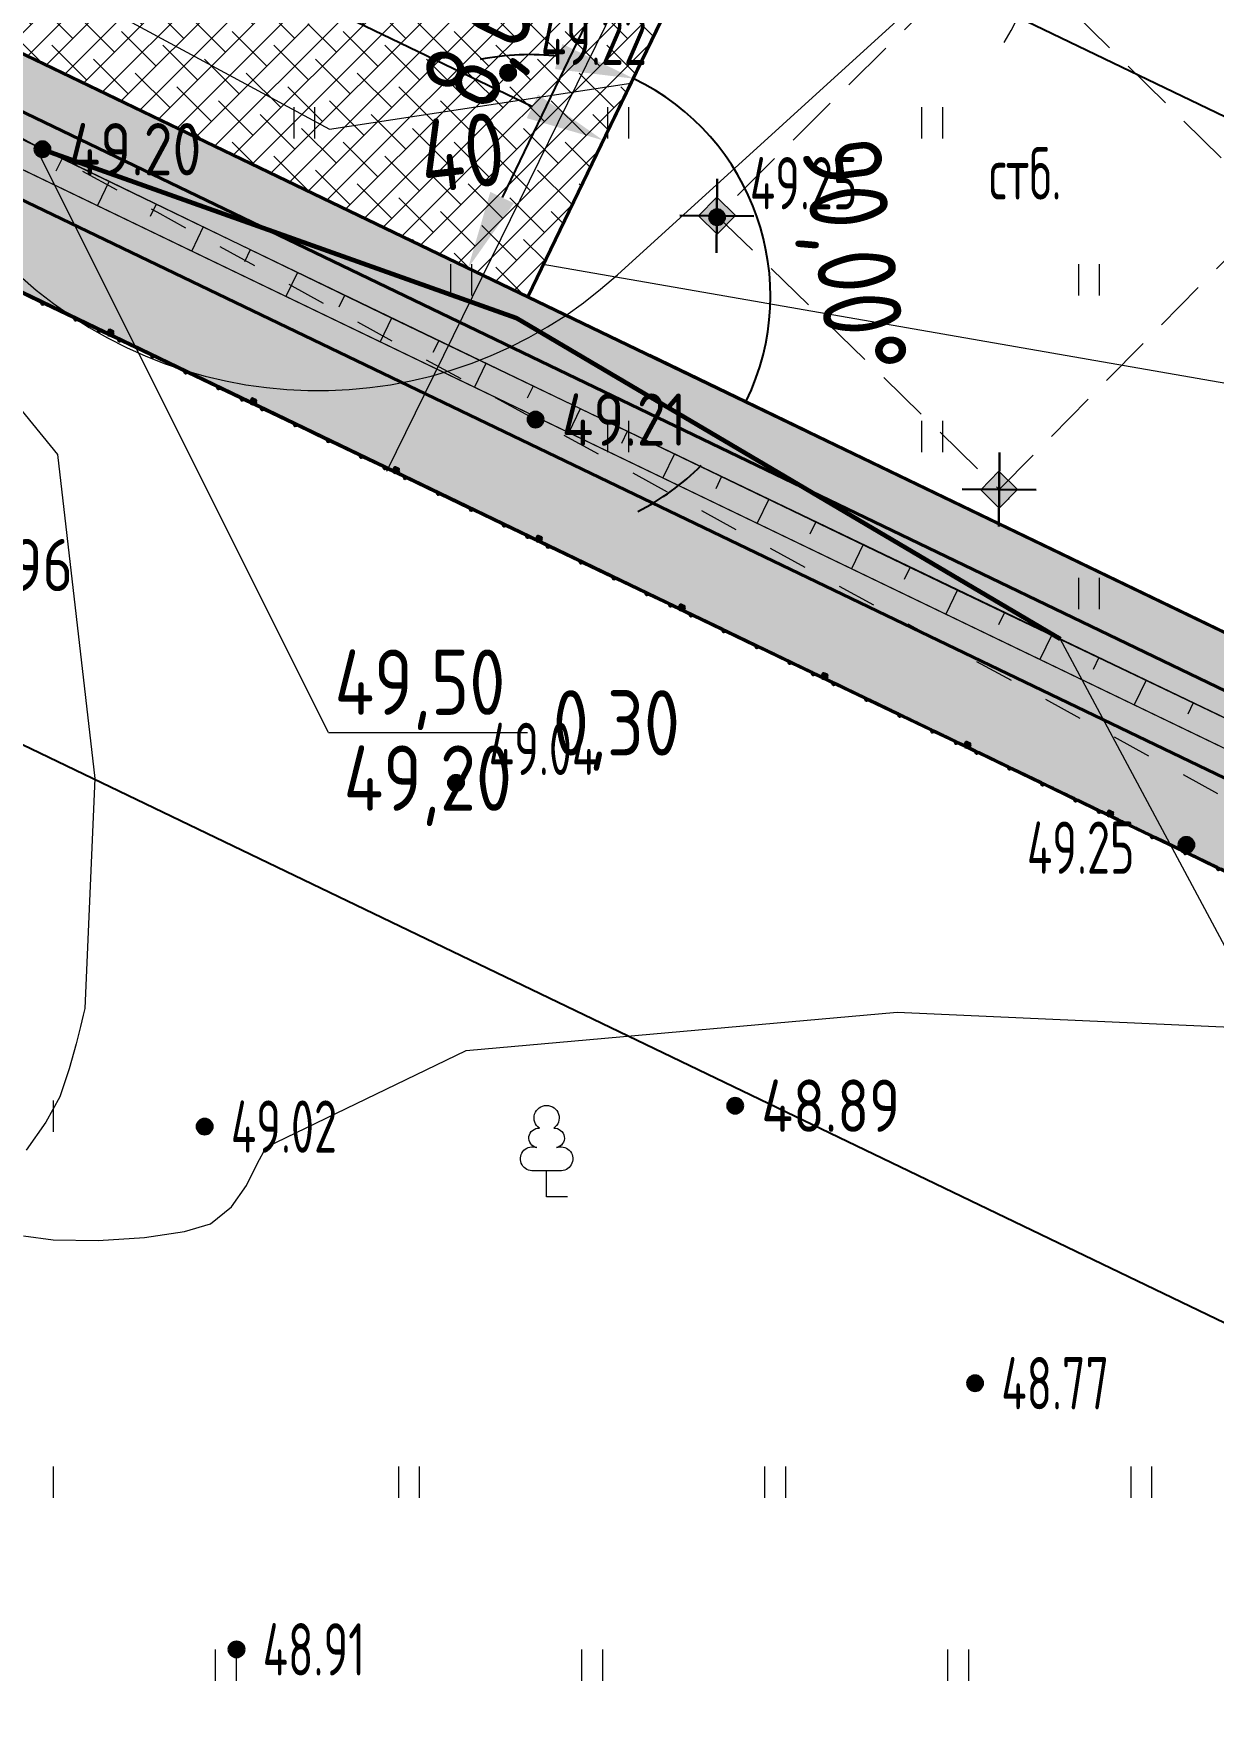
# Model space of a CAD drawing. Extents: x 1098675 to 1099684, y 381052 to 381453.
# Drawn here: x 1099263.82 to 1099286.38, y 381248.93 to 381281.01 of the extents above; entities that cross this region are included whole.
import ezdxf
from ezdxf.enums import TextEntityAlignment as Align

# ---------------------------------------------------------------- set-up
doc = ezdxf.new("R2010")
doc.units = 0
doc.header["$MEASUREMENT"] = 0
doc.header["$PDMODE"] = 34
doc.header["$PDSIZE"] = -1
for name, pattern in [('500_106', [3, 2, -1]), ('500_189_2', [3, 1.5, -1.5]), ('Территория ПС Мелитопольская$0$GOST2.303 5', [24, 20, -1.5, 1, -1.5])]:
    doc.linetypes.add(name, pattern=pattern)
doc.layers.get('0').update_dxf_attribs({"linetype": 'CONTINUOUS', "lineweight": 0})
doc.layers.get('Defpoints').update_dxf_attribs({"color": 252, "linetype": 'CONTINUOUS'})
for name, color, linetype, lineweight in [('ГП', 7, 'CONTINUOUS', 20), ('ГП-ВП вар.1', 7, 'CONTINUOUS', 0), ('ГП-площади', 252, 'CONTINUOUS', 0), ('ГП_БЛАГОУСТРОЙСТВО_ огражднение', 5, 'ограждение2', 30), ('ГП_БЛАГОУСТРОЙСТВО_озеленение', 73, 'CONTINUOUS', 5), ('ГП_БЛАГОУСТРОЙСТВО_проезд', 7, 'CONTINUOUS', 40), ('ГП_БЛАГОУСТРОЙСТВО_тропа обхода по смежному титулу', 56, 'CONTINUOUS', 20), ('ГП_ГРАНИЦА_проект работ', 12, 'МИП_Граница_работ', 40), ('ГП_ДЕМОНТАЖ', 5, 'CONTINUOUS', 30), ('ГП_ТЕКСТ_размеры', 7, 'CONTINUOUS', 5), ('линии построений', 252, 'CONTINUOUS', 0), ('Разбивочный Благоустройство', 7, 'CONTINUOUS', 20), ('Съемка', 253, 'CONTINUOUS', 20), ('Территория ПС Мелитопольская$0$0.2 Внешнее ограждение', 5, 'CONTINUOUS', 40), ('Тропа обхода предв.', 7, 'CONTINUOUS', 0)]:
    doc.layers.add(name, color=color, linetype=linetype, lineweight=lineweight)
for name, color, linetype in [('Территория ПС Мелитопольская$0$0.4 Тропа обхода', 8, 'CONTINUOUS'), ('Территория ПС Мелитопольская$0$3_Осевая', 3, 'Территория ПС Мелитопольская$0$GOST2.303 5'), ('Территория ПС Мелитопольская$0$5_Заштрих', 6, 'CONTINUOUS')]:
    doc.layers.add(name, color=color, linetype=linetype)
doc.styles.add('GOST 2.304', font='GOST2304A.ttf', dxfattribs={"height": 1.25})
doc.styles.add('TOPO_D431', font='GOST2304A.ttf')
doc.styles.add('ГОСТ', font='GOST2304A.ttf', dxfattribs={"height": 2.5})
doc.styles.add('ГОСТ 2.304', font='GOST2304A.ttf')
doc.styles.add('Территория ПС Мелитопольская$0$Standard', font='GOST2304A.ttf')
doc.linetypes.add('МИП_Граница_работ', pattern='A,10,-1.197667,[133,ltypeshp,S=0.35,R=0,X=0,Y=0],-0.044784,[133,ltypeshp,S=0.3,R=0,X=0,Y=0],-0.054403,[133,ltypeshp,S=0.24,R=0,X=0,Y=0],-0.071522,[133,ltypeshp,S=0.17,R=0,X=0,Y=0],-0.071361,[133,ltypeshp,S=0.1,R=0,X=0,Y=0],-1.662597,[133,ltypeshp,S=0.35,R=0,X=0,Y=0],-0.044784,[133,ltypeshp,S=0.3,R=0,X=0,Y=0],-0.054403,[133,ltypeshp,S=0.24,R=0,X=0,Y=0],-0.071522,[133,ltypeshp,S=0.17,R=0,X=0,Y=0],-0.071361,[133,ltypeshp,S=0.1,R=0,X=0,Y=0],-1.655597', length=15.000001)
doc.linetypes.add('ограждение2', pattern='A,0.25,-0.1,[132,ltypeshp.shx,S=0.1,R=0,X=-0.1,Y=0],-0.1,1', length=1.45)
doc.dimstyles.new('ISO-25', dxfattribs={"dimtxt": 1.5, "dimasz": 1.5, "dimexe": 1.25, "dimexo": 0, "dimtad": 1, "dimtxsty": 'TOPO_D431', "dimcen": 2.5, "dimazin": 0, "dimtfac": 1, "dimtmove": 0, "dimatfit": 3, "dimfxl": 1, "dimarcsym": 0})

# ---------------------------------------------------------------- blocks, each defined once
blk = doc.blocks.new('Территория ПС Мелитопольская$0$Панель_Н3030_150_сбоку')
for p, q in [((5, 0), (10, 0)), ((5, 0), (5, -185)), ((10, 0), (10, -185)), ((5, -265), (5, -885)), ((7, -190), (34, -223)), ((34, -227), (7, -260)), ((10, -265), (10, -885)), ((38, -220), (11, -187)), ((11, -263), (38, -230)), ((7, -890), (34, -923)), ((34, -927), (7, -960)), ((38, -920), (11, -887)), ((11, -963), (38, -930)), ((5, -965), (5, -1585)), ((10, -965), (10, -1585)), ((7, -1590), (34, -1623)), ((38, -1620), (11, -1587)), ((5, -1665), (5, -2285)), ((34, -1627), (7, -1660)), ((10, -1665), (10, -2285)), ((11, -1663), (38, -1630)), ((5, -2365), (5, -2785)), ((7, -2290), (34, -2323)), ((34, -2327), (7, -2360)), ((10, -2365), (10, -2785)), ((38, -2320), (11, -2287)), ((11, -2363), (38, -2330)), ((5, -2865), (5, -3030)), ((7, -2790), (34, -2823)), ((34, -2827), (7, -2860)), ((10, -2865), (10, -3030)), ((38, -2820), (11, -2787)), ((11, -2863), (38, -2830)), ((5, -3030), (10, -3030))]:
    blk.add_line(p, q)
for centre in [(3, -25), (3, -175), (3, -275), (33, -225), (3, -425), (3, -575), (3, -725), (3, -875), (33, -925), (3, -975), (3, -1125), (3, -1275), (3, -1425), (3, -1575), (3, -1675), (3, -1825), (33, -1625), (3, -1975), (3, -2125), (3, -2275), (3, -2375), (3, -2525), (33, -2325), (3, -2675), (3, -2775), (3, -2875), (33, -2825), (3, -3025)]:
    blk.add_circle(centre, 2.5)
for centre, radius, start, end in [((13, -185), 7.5, 180, 219.486), ((13, -265), 7.5, 140.514, 180), ((13, -185), 2.5, 180, 219.486), ((13, -265), 2.5, 140.514, 180), ((33, -225), 7.5, 320.514, 39.486), ((13, -885), 7.5, 180, 219.486), ((13, -965), 7.5, 140.514, 180), ((13, -885), 2.5, 180, 219.486), ((33, -925), 7.5, 320.514, 39.486), ((13, -965), 2.5, 140.514, 180), ((13, -1585), 7.5, 180, 219.486), ((13, -1585), 2.5, 180, 219.486), ((13, -1665), 7.5, 140.514, 180), ((13, -1665), 2.5, 140.514, 180), ((33, -1625), 7.5, 320.514, 39.486), ((13, -2285), 7.5, 180, 219.486), ((13, -2365), 7.5, 140.514, 180), ((13, -2285), 2.5, 180, 219.486), ((13, -2365), 2.5, 140.514, 180), ((33, -2325), 7.5, 320.514, 39.486), ((13, -2785), 7.5, 180, 219.486), ((13, -2865), 7.5, 140.514, 180), ((13, -2785), 2.5, 180, 219.486), ((13, -2865), 2.5, 140.514, 180), ((33, -2825), 7.5, 320.514, 39.486)]:
    blk.add_arc(centre, radius, start, end)
blk = doc.blocks.new('*U75')
at = {"layer": 'Территория ПС Мелитопольская$0$5_Заштрих'}
h = blk.add_hatch(dxfattribs=at)
h.set_pattern_fill('ANSI31', color=256)
h.set_pattern_definition([(45, (-3717.2358, -503.4625), (-2.245064, 2.245064), [])])
edge = h.paths.add_edge_path()
edge.add_line((-40, 34), (-40, -34))
edge.add_arc((-34, -34), 6, 180, 270)
edge.add_line((-34, -40), (34, -40))
edge.add_arc((34, -34), 6, 270, 360)
edge.add_line((40, -34), (40, 34))
edge.add_arc((34, 34), 6, 0, 90)
edge.add_line((34, 40), (-34, 40))
edge.add_arc((-34, 34), 6, 90, 180)
edge = h.paths.add_edge_path(flags=16)
edge.add_line((-37, 34), (-37, -34))
edge.add_arc((-34, -34), 3, 180, 270)
edge.add_line((-34, -37), (34, -37))
edge.add_arc((34, -34), 3, 270, 360)
edge.add_line((37, -34), (37, 34))
edge.add_arc((34, 34), 3, 360, 450)
edge.add_line((34, 37), (-34, 37))
edge.add_arc((-34, 34), 3, 90, 180)
for points in [[(34, 40), (-34, 40, 0.414214), (-40, 34), (-40, -34, 0.414214), (-34, -40), (34, -40, 0.414214), (40, -34), (40, 34, 0.414214)], [(34, 37), (-34, 37, 0.414214), (-37, 34), (-37, -34, 0.414214), (-34, -37), (34, -37, 0.414214), (37, -34), (37, 34, 0.414214)]]:
    blk.add_lwpolyline(points, format="xyb", close=True)
at = {"layer": 'Территория ПС Мелитопольская$0$3_Осевая'}
for p, q in [((-80, 0), (80, 0)), ((0, -80), (0, 80))]:
    blk.add_line(p, q, dxfattribs=at)
at = {"style": 'Территория ПС Мелитопольская$0$Standard', "flags": 9}
for tag, p in [('НАИМЕНОВАНИЕ', (71, -97)), ('ЕД.ИЗМ', (71, -177))]:
    blk.add_attdef(tag, p, '', height=50, dxfattribs=at)
blk = doc.blocks.new('*U68')
at = {"xscale": -1}
for name, p, rotation in [('Территория ПС Мелитопольская$0$Панель_Н3030_150_сбоку', (-108236, 47416), 66.34085560068982), ('*U75', (-105446, 46232), 336.3408556006899), ('Территория ПС Мелитопольская$0$Панель_Н3030_150_сбоку', (-105460, 46200), 66.34085560068982), ('*U75', (-102671, 45016), 336.3408556006899), ('Территория ПС Мелитопольская$0$Панель_Н3030_150_сбоку', (-102685, 44984), 66.34085560068982), ('*U75', (-99896, 43800), 336.3408556006899), ('Территория ПС Мелитопольская$0$Панель_Н3030_150_сбоку', (-99910, 43768), 66.34085560068982), ('*U75', (-97120, 42584), 336.3408556006899), ('Территория ПС Мелитопольская$0$Панель_Н3030_150_сбоку', (-97134, 42552), 66.34085560068982), ('*U75', (-94345, 41368), 336.3408556006899), ('Территория ПС Мелитопольская$0$Панель_Н3030_150_сбоку', (-94359, 41336), 66.34085560068982), ('*U75', (-91570, 40152), 336.3408556006899), ('Территория ПС Мелитопольская$0$Панель_Н3030_150_сбоку', (-91584, 40120), 66.34085560068982), ('*U75', (-88794, 38936), 336.3408556006899), ('Территория ПС Мелитопольская$0$Панель_Н3030_150_сбоку', (-88808, 38904), 66.34085560068982), ('*U75', (-86019, 37720), 336.3408556006899), ('Территория ПС Мелитопольская$0$Панель_Н3030_150_сбоку', (-86033, 37688), 66.34085560068982)]:
    blk.add_blockref(name, p, dxfattribs=dict(at, rotation=rotation))
blk = doc.blocks.new('Территория ПС Мелитопольская')
at = {"layer": 'Территория ПС Мелитопольская$0$0.4 Тропа обхода', "transparency": 33554534}
h = blk.add_hatch(color=256, dxfattribs=at)
h.dxf.hatch_style = 1
h.paths.add_polyline_path([(782981, 504307), (781510, 504938), (759016, 452508), (614317, 515898), (613675, 514432), (759851, 450395)])
h.paths.add_polyline_path([(784251, 511326), (785722, 510695), (803315, 551703), (801844, 552334)])
at = {"layer": 'Территория ПС Мелитопольская$0$0.4 Тропа обхода'}
blk.add_lwpolyline([(782981, 504307), (781510, 504938), (759016, 452508), (614317, 515898), (613675, 514432), (759851, 450395), (782981, 504307)], dxfattribs=at)
at = {"layer": 'Территория ПС Мелитопольская$0$0.2 Внешнее ограждение'}
blk.add_blockref('*U68', (759812, 450417), dxfattribs=at)
blk = doc.blocks.new('*D148')
at = {"layer": 'Defpoints', "color": 0, "linetype": 'Continuous', "lineweight": 60, "transparency": 16777216}
for p in [(1099240.635, 381291.684), (1099274.708, 381278.966), (1099273.266, 381275.971)]:
    blk.add_point(p, dxfattribs=at)
at = {"layer": 'Разбивочный Благоустройство', "color": 0, "linetype": 'Continuous', "lineweight": -2, "transparency": 16777216}
for p, q in [((1099240.635, 381291.684), (1099242.619, 381295.804)), ((1099243.429, 381294.027), (1099273.356, 381279.616)), ((1099273.266, 381275.971), (1099275.25, 381280.092))]:
    blk.add_line(p, q, dxfattribs=at)
at = {"layer": 'Разбивочный Благоустройство', "color": 0, "linetype": 'Continuous', "lineweight": 60, "transparency": 16777216}
for points in [[(1099243.537, 381294.253), (1099243.32, 381293.802), (1099242.077, 381294.678)], [(1099273.465, 381279.842), (1099273.248, 381279.391), (1099274.708, 381278.966)]]:
    blk.add_solid(points, dxfattribs=at)
at = {"layer": 'Разбивочный Благоустройство', "color": 0, "linetype": 'Continuous', "transparency": 16777216, "insert": (1099259.038, 381288.163), "char_height": 1.5, "attachment_point": 5, "rotation": 334.2876, "style": 'TOPO_D431'}
blk.add_mtext('36,22', dxfattribs=at)
blk = doc.blocks.new('*D149')
at = {"layer": 'Defpoints', "color": 0, "linetype": 'Continuous', "lineweight": 60, "transparency": 16777216}
for p in [(1099273.266, 381275.971), (1099300.465, 381272.736), (1099296.605, 381264.724)]:
    blk.add_point(p, dxfattribs=at)
at = {"layer": 'ГП_ТЕКСТ_размеры', "color": 0, "linetype": 'Continuous', "lineweight": -2, "transparency": 16777216}
for p, q in [((1099273.266, 381275.971), (1099277.669, 381285.109)), ((1099278.478, 381283.332), (1099299.114, 381273.387)), ((1099296.605, 381264.724), (1099301.008, 381273.862))]:
    blk.add_line(p, q, dxfattribs=at)
at = {"layer": 'ГП_ТЕКСТ_размеры', "color": 0, "linetype": 'Continuous', "lineweight": 60, "transparency": 16777216}
for points in [[(1099278.586, 381283.557), (1099278.369, 381283.106), (1099277.126, 381283.983)], [(1099299.223, 381273.613), (1099299.006, 381273.162), (1099300.465, 381272.736)]]:
    blk.add_solid(points, dxfattribs=at)
at = {"layer": 'ГП_ТЕКСТ_размеры', "color": 0, "linetype": 'Continuous', "transparency": 16777216, "insert": (1099289.879, 381279.489), "char_height": 1.5, "attachment_point": 5, "rotation": 334.2721, "style": 'TOPO_D431'}
blk.add_mtext('25,91', dxfattribs=at)
blk = doc.blocks.new('откос 2')
at = {"layer": 'ГП', "color": 7, "linetype": 'Continuous', "lineweight": 20}
blk.add_line((1099149.299, 381402.63, 33.378), (1099210.312, 381373.229, 33.378), dxfattribs=at)
at = {"layer": 'ГП', "color": 7, "linetype": 'Continuous', "lineweight": 20, "elevation": -440.868}
for points in [[(1099209.482, 381374.457), (1099197.891, 381379.801), (1099180.195, 381388.297), (1099164.473, 381395.922), (1099153.495, 381400.995), (1099149.299, 381402.629)], [(1099173.885, 381391.357), (1099173.769, 381391.117)], [(1099174.785, 381390.921), (1099174.561, 381390.457)], [(1099175.685, 381390.484), (1099175.571, 381390.249)], [(1099176.584, 381390.048), (1099176.363, 381389.588)], [(1099177.484, 381389.612), (1099177.373, 381389.38)], [(1099178.384, 381389.175), (1099178.165, 381388.72)], [(1099179.284, 381388.739), (1099179.175, 381388.512)], [(1099180.184, 381388.303), (1099179.966, 381387.852)], [(1099181.085, 381387.87), (1099180.976, 381387.644)], [(1099181.987, 381387.437), (1099181.768, 381386.984)], [(1099182.888, 381387.004), (1099182.778, 381386.776)], [(1099183.789, 381386.571), (1099183.57, 381386.116)], [(1099184.691, 381386.138), (1099184.58, 381385.908)], [(1099185.592, 381385.706), (1099185.372, 381385.247)], [(1099186.494, 381385.273), (1099186.381, 381385.039)], [(1099187.395, 381384.84), (1099187.173, 381384.379)], [(1099188.297, 381384.407), (1099188.183, 381384.171)], [(1099189.198, 381383.974), (1099188.975, 381383.511)], [(1099190.1, 381383.542), (1099189.985, 381383.303)], [(1099191.001, 381383.109), (1099190.777, 381382.643)], [(1099191.903, 381382.676), (1099191.787, 381382.436)], [(1099192.804, 381382.243), (1099192.579, 381381.775)], [(1099193.706, 381381.81), (1099193.596, 381381.582)], [(1099194.607, 381381.378), (1099194.38, 381380.906)], [(1099195.509, 381380.945), (1099195.404, 381380.727)]]:
    blk.add_lwpolyline(points, dxfattribs=at)
blk = doc.blocks.new('*D211')
at = {"layer": 'Defpoints', "color": 0, "lineweight": 60, "ltscale": 5.5, "transparency": 16777216}
for p in [(1099225.198, 381294.533), (1099300.376, 381258.358), (1099296.998, 381251.339)]:
    blk.add_point(p, dxfattribs=at)
at = {"layer": 'ГП_ТЕКСТ_размеры', "color": 0, "lineweight": -2, "ltscale": 5.5, "transparency": 16777216}
for p, q in [((1099225.198, 381294.533), (1099221.279, 381286.387)), ((1099223.172, 381286.863), (1099295.646, 381251.989)), ((1099300.376, 381258.358), (1099296.456, 381250.212))]:
    blk.add_line(p, q, dxfattribs=at)
at = {"layer": 'ГП_ТЕКСТ_размеры', "color": 0, "lineweight": 60, "ltscale": 5.5, "transparency": 16777216}
for points in [[(1099223.281, 381287.089), (1099223.064, 381286.638), (1099221.821, 381287.514)], [(1099295.755, 381252.214), (1099295.538, 381251.764), (1099296.998, 381251.339)]]:
    blk.add_solid(points, dxfattribs=at)
at = {"layer": 'ГП_ТЕКСТ_размеры', "color": 0, "ltscale": 5.5, "transparency": 16777216, "insert": (1099260.055, 381270.767), "char_height": 1.5, "attachment_point": 5, "rotation": 334.3033, "style": 'TOPO_D431'}
blk.add_mtext('83,43', dxfattribs=at)
blk = doc.blocks.new('*D223')
at = {"layer": 'Defpoints', "color": 0, "linetype": 'Continuous', "lineweight": 60, "transparency": 16777216}
for p in [(1099274.88, 381279.282), (1099277.107, 381278.583), (1099273.288, 381275.987), (1099272.907, 381275.197), (1099275.603, 381274.868)]:
    blk.add_point(p, dxfattribs=at)
at = {"layer": 'ГП_ТЕКСТ_размеры', "color": 0, "linetype": 'Continuous', "lineweight": -2, "transparency": 16777216}
for p, q in [((1099274.88, 381279.282), (1099275.841, 381281.27)), ((1099275.603, 381274.868), (1099278.572, 381273.434))]:
    blk.add_line(p, q, dxfattribs=at)
for start, end in [(82.9063, 101.6008), (334.2119, 64.2119), (296.8229, 315.5174)]:
    blk.add_arc((1099273.288, 381275.987), 4.618, start, end, dxfattribs=at)
at = {"layer": 'ГП_ТЕКСТ_размеры', "color": 0, "linetype": 'Continuous', "lineweight": 60, "transparency": 16777216}
for points in [[(1099273.929, 381280.809), (1099273.788, 381280.329), (1099275.297, 381280.145)], [(1099276.378, 381272.895), (1099276.787, 381272.607), (1099277.446, 381273.978)]]:
    blk.add_solid(points, dxfattribs=at)
at = {"layer": 'ГП_ТЕКСТ_размеры', "color": 0, "linetype": 'Continuous', "transparency": 16777216, "insert": (1099279.346, 381276.751), "char_height": 1.5, "attachment_point": 5, "rotation": 277.1931, "style": 'TOPO_D431'}
blk.add_mtext('90,00°', dxfattribs=at)
blk = doc.blocks.new('*D229')
at = {"layer": 'Defpoints', "color": 0, "linetype": 'Continuous', "lineweight": 60, "transparency": 16777216}
for p in [(1099277.021, 381283.765), (1099272.126, 381276.52), (1099273.266, 381275.971)]:
    blk.add_point(p, dxfattribs=at)
at = {"layer": 'ГП_ТЕКСТ_размеры', "color": 0, "linetype": 'Continuous', "lineweight": -2, "transparency": 16777216}
for p, q in [((1099277.021, 381283.765), (1099274.756, 381284.856)), ((1099275.231, 381282.962), (1099272.777, 381277.871)), ((1099273.266, 381275.971), (1099271, 381277.063))]:
    blk.add_line(p, q, dxfattribs=at)
at = {"layer": 'ГП_ТЕКСТ_размеры', "color": 0, "linetype": 'Continuous', "lineweight": 60, "transparency": 16777216}
for points in [[(1099275.005, 381283.071), (1099275.456, 381282.854), (1099275.882, 381284.314)], [(1099272.552, 381277.98), (1099273.003, 381277.763), (1099272.126, 381276.52)]]:
    blk.add_solid(points, dxfattribs=at)
at = {"layer": 'ГП_ТЕКСТ_размеры', "color": 0, "linetype": 'Continuous', "transparency": 16777216, "insert": (1099272.663, 381281.063), "char_height": 1.5, "attachment_point": 5, "rotation": 64.2721, "style": 'TOPO_D431'}
blk.add_mtext('8,65', dxfattribs=at)
blk = doc.blocks.new('Съемка')
at = {"layer": 'Съемка', "linetype": 'Continuous', "lineweight": -2}
h = blk.add_hatch(color=8, dxfattribs=at)
h.dxf.hatch_style = 1
edge = h.paths.add_edge_path()
edge.add_arc((1099272.892, 381280.258), 0.15, 0, 360)
h = blk.add_hatch(color=8, dxfattribs=at)
h.dxf.hatch_style = 1
edge = h.paths.add_edge_path()
edge.add_arc((1099272.892, 381280.258), 0.15, 0, 360)
h = blk.add_hatch(color=8, dxfattribs=at)
h.dxf.hatch_style = 1
edge = h.paths.add_edge_path()
edge.add_arc((1099263.99, 381278.796), 0.15, 0, 360)
at = {"layer": 'Съемка'}
for points in [[(1099276.53, 381277.519), (1099276.886, 381277.169), (1099277.237, 381277.525), (1099276.881, 381277.876)], [(1099281.926, 381272.282), (1099282.282, 381271.932), (1099282.633, 381272.288), (1099282.276, 381272.639)]]:
    blk.add_hatch(color=8, dxfattribs=at).paths.add_polyline_path(points)
at = {"layer": 'Съемка', "linetype": 'Continuous', "lineweight": -2}
h = blk.add_hatch(color=8, dxfattribs=at)
h.dxf.hatch_style = 1
edge = h.paths.add_edge_path()
edge.add_arc((1099276.887, 381277.496), 0.15, 0, 360)
h = blk.add_hatch(color=8, dxfattribs=at)
h.dxf.hatch_style = 1
edge = h.paths.add_edge_path()
edge.add_arc((1099276.887, 381277.496), 0.15, 0, 360)
h = blk.add_hatch(color=8, dxfattribs=at)
h.dxf.hatch_style = 1
edge = h.paths.add_edge_path()
edge.add_arc((1099273.417, 381273.624), 0.15, 0, 360)
h = blk.add_hatch(color=8, dxfattribs=at)
h.dxf.hatch_style = 1
edge = h.paths.add_edge_path()
edge.add_arc((1099271.896, 381266.675), 0.15, 0, 360)
h = blk.add_hatch(color=8, dxfattribs=at)
h.dxf.hatch_style = 1
edge = h.paths.add_edge_path()
edge.add_arc((1099271.896, 381266.675), 0.15, 0, 360)
h = blk.add_hatch(color=8, dxfattribs=at)
h.dxf.hatch_style = 1
edge = h.paths.add_edge_path()
edge.add_arc((1099285.858, 381265.489), 0.15, 0, 360)
h = blk.add_hatch(color=8, dxfattribs=at)
h.dxf.hatch_style = 1
edge = h.paths.add_edge_path()
edge.add_arc((1099285.858, 381265.489), 0.15, 0, 360)
h = blk.add_hatch(color=8, dxfattribs=at)
h.dxf.hatch_style = 1
edge = h.paths.add_edge_path()
edge.add_arc((1099277.233, 381260.499), 0.15, 0, 360)
h = blk.add_hatch(color=8, dxfattribs=at)
h.dxf.hatch_style = 1
edge = h.paths.add_edge_path()
edge.add_arc((1099267.091, 381260.1), 0.15, 0, 360)
h = blk.add_hatch(color=8, dxfattribs=at)
h.dxf.hatch_style = 1
edge = h.paths.add_edge_path()
edge.add_arc((1099281.819, 381255.191), 0.15, 0, 360)
h = blk.add_hatch(color=8, dxfattribs=at)
h.dxf.hatch_style = 1
edge = h.paths.add_edge_path()
edge.add_arc((1099267.7, 381250.1), 0.15, 0, 360)
at = {"layer": 'Съемка', "color": 8, "linetype": 'Continuous', "lineweight": 20}
for p, q in [((1099264.2, 381260), (1099264.2, 381260.6)), ((1099264.2, 381260), (1099264.2, 381260.6)), ((1099264.2, 381253), (1099264.2, 381253.6)), ((1099264.2, 381253), (1099264.2, 381253.6)), ((1099270.8, 381253), (1099270.8, 381253.6)), ((1099270.8, 381253), (1099270.8, 381253.6)), ((1099271.2, 381253), (1099271.2, 381253.6)), ((1099271.2, 381253), (1099271.2, 381253.6)), ((1099277.8, 381253), (1099277.8, 381253.6)), ((1099277.8, 381253), (1099277.8, 381253.6)), ((1099278.2, 381253), (1099278.2, 381253.6)), ((1099278.2, 381253), (1099278.2, 381253.6)), ((1099284.8, 381253), (1099284.8, 381253.6)), ((1099284.8, 381253), (1099284.8, 381253.6)), ((1099285.2, 381253), (1099285.2, 381253.6)), ((1099285.2, 381253), (1099285.2, 381253.6)), ((1099267.3, 381249.5), (1099267.3, 381250.1)), ((1099267.3, 381249.5), (1099267.3, 381250.1)), ((1099267.7, 381249.5), (1099267.7, 381250.1)), ((1099267.7, 381249.5), (1099267.7, 381250.1)), ((1099274.3, 381249.5), (1099274.3, 381250.1)), ((1099274.3, 381249.5), (1099274.3, 381250.1)), ((1099274.7, 381249.5), (1099274.7, 381250.1)), ((1099274.7, 381249.5), (1099274.7, 381250.1)), ((1099281.3, 381249.5), (1099281.3, 381250.1)), ((1099281.3, 381249.5), (1099281.3, 381250.1)), ((1099281.7, 381249.5), (1099281.7, 381250.1)), ((1099281.7, 381249.5), (1099281.7, 381250.1))]:
    blk.add_line(p, q, dxfattribs=at)
at = {"layer": 'Съемка', "color": 8, "linetype": '500_189_2', "ltscale": 0.5, "flags": 128}
blk.add_lwpolyline([(1099178.441, 381166.657), (1099177.58, 381167.215), (1099187.076, 381182.651), (1099198.563, 381201.384), (1099209.793, 381222.879), (1099218.098, 381238.769), (1099227.088, 381255.984), (1099235.393, 381271.874), (1099244.576, 381289.449), (1099266.178, 381277.596), (1099291.368, 381263.774), (1099301.75, 381258.19)], dxfattribs=at)
at = {"layer": 'Съемка', "color": 8, "flags": 128}
for points in [[(1099260.285, 381277.852), (1099264.281, 381272.958), (1099264.994, 381266.757), (1099264.802, 381262.361), (1099264.769, 381262.232), (1099264.717, 381262.014), (1099264.636, 381261.682), (1099264.504, 381261.207), (1099264.32, 381260.671), (1099264.054, 381260.183), (1099263.682, 381259.649)], [(1099263.627, 381258.011), (1099264.198, 381257.936), (1099265.057, 381257.922), (1099265.94, 381257.98), (1099266.705, 381258.093), (1099267.205, 381258.242), (1099267.607, 381258.562), (1099267.888, 381258.975), (1099268.093, 381259.387), (1099268.27, 381259.707), (1099272.09, 381261.556), (1099280.331, 381262.291), (1099289.681, 381261.869)]]:
    blk.add_lwpolyline(points, dxfattribs=at)
at = {"layer": 'Съемка', "color": 8, "linetype": '500_106', "ltscale": 0.5, "flags": 128}
blk.add_lwpolyline([(1099282.245, 381282.844), (1099276.883, 381277.522), (1099282.279, 381272.285), (1099287.541, 381277.629)], close=True, dxfattribs=at)
at = {"layer": 'Съемка', "color": 8, "linetype": 'Continuous', "lineweight": 20}
for points in [[(1099268.8, 381279), (1099268.8, 381279.6)], [(1099269.2, 381279), (1099269.2, 381279.6)], [(1099274.8, 381279), (1099274.8, 381279.6)], [(1099275.2, 381279), (1099275.2, 381279.6)], [(1099280.8, 381279), (1099280.8, 381279.6)], [(1099281.2, 381279), (1099281.2, 381279.6)], [(1099271.8, 381276), (1099271.8, 381276.6)], [(1099272.2, 381276), (1099272.2, 381276.6)], [(1099283.8, 381276), (1099283.8, 381276.6)], [(1099284.2, 381276), (1099284.2, 381276.6)], [(1099274.8, 381273), (1099274.8, 381273.6)], [(1099275.2, 381273), (1099275.2, 381273.6)], [(1099280.8, 381273), (1099280.8, 381273.6)], [(1099281.2, 381273), (1099281.2, 381273.6)], [(1099283.8, 381270), (1099283.8, 381270.6)], [(1099284.2, 381270), (1099284.2, 381270.6)]]:
    blk.add_lwpolyline(points, dxfattribs=at)
at = {"layer": 'Съемка', "color": 8, "linetype": 'Continuous', "lineweight": 9, "flags": 128}
for points in [[(1099276.53, 381277.519), (1099276.886, 381277.169), (1099277.237, 381277.525), (1099276.881, 381277.876)], [(1099281.926, 381272.282), (1099282.282, 381271.932), (1099282.633, 381272.288), (1099282.276, 381272.639)]]:
    blk.add_lwpolyline(points, close=True, dxfattribs=at)
at = {"layer": 'Съемка', "color": 8, "linetype": 'Continuous', "lineweight": 20}
blk.add_lwpolyline([(1099274.028, 381258.756), (1099273.628, 381258.756), (1099273.628, 381259.256), (1099273.347, 381259.256, -1.178675), (1099273.44, 381259.698, -0.944856), (1099273.492, 381260.068, -3.216662), (1099273.764, 381260.068, -0.944856), (1099273.817, 381259.698, -1.178675), (1099273.91, 381259.256, 0), (1099273.628, 381259.256, 0.669612)], format="xyb", dxfattribs=at)
at = {"layer": 'Съемка', "color": 8, "linetype": 'Continuous', "lineweight": -2}
for centre in [(1099272.892, 381280.258), (1099272.892, 381280.258), (1099263.99, 381278.796), (1099276.887, 381277.496), (1099276.887, 381277.496), (1099273.417, 381273.624), (1099271.896, 381266.675), (1099271.896, 381266.675), (1099285.858, 381265.489), (1099285.858, 381265.489), (1099277.233, 381260.499), (1099267.091, 381260.1), (1099281.819, 381255.191), (1099267.7, 381250.1)]:
    blk.add_circle(centre, 0.15, dxfattribs=at)
at = {"layer": 'Съемка', "color": 8, "linetype": 'Continuous', "lineweight": 9}
for centre in [(1099277.065, 381277.343), (1099282.461, 381272.106)]:
    blk.add_circle(centre, 0.005, dxfattribs=at)
at = {"layer": 'Съемка', "color": 8, "lineweight": 30, "style": 'ГОСТ', "width": 0.8}
for s, p in [('49.22', (1099273.517, 381280.408)), ('49.25', (1099277.512, 381277.646)), ('49.04', (1099272.521, 381266.825)), ('49.25', (1099282.809, 381264.936))]:
    blk.add_text(s, height=1, dxfattribs=at).set_placement(p)
at = {"layer": 'Съемка', "color": 8, "linetype": 'Continuous', "lineweight": 30, "style": 'ГОСТ'}
for s, p in [('49.20', (1099264.49, 381278.296)), ('49.21', (1099273.917, 381273.124)), ('48.96', (1099261.945, 381270.342)), ('48.89', (1099277.733, 381259.999))]:
    blk.add_text(s, height=1, dxfattribs=at).set_placement(p)
at = {"layer": 'Съемка', "color": 8, "style": 'ГОСТ', "width": 0.8}
blk.add_text('стб.', height=1, dxfattribs=at).set_placement((1099282.085, 381278.333), align=Align.MIDDLE_LEFT)
at = {"layer": 'Съемка', "color": 8, "linetype": 'Continuous', "lineweight": 30, "style": 'ГОСТ', "width": 0.8}
for s, p in [('49.02', (1099267.591, 381259.6)), ('48.77', (1099282.319, 381254.691)), ('48.91', (1099268.2, 381249.6))]:
    blk.add_text(s, height=1, dxfattribs=at).set_placement(p)

msp = doc.modelspace()

# ---------------------------------------------------------------- block references
at = {"layer": 'Съемка', "color": 6, "lineweight": 30}
msp.add_blockref('Съемка', (0, 0), dxfattribs=at)

# ---------------------------------------------------------------- next in the draw order: hatches: boundary and pattern name
at = {"layer": 'ГП_БЛАГОУСТРОЙСТВО_озеленение', "linetype": 'Continuous'}
h = msp.add_hatch(dxfattribs=at)
h.set_pattern_fill('ANSI38', color=8, scale=3)
h.set_pattern_definition([(45, (0, 0), (-0.26516504294, 0.26516504294), []), (135, (0, 0), (-0.79549512883, 0.26516504294), [0.9375, -0.5625])])
h.paths.add_polyline_path([(1099319.783, 381299.515), (1099295.533, 381310.918, 0.150694), (1099295.526, 381309.218), (1099317.674, 381298.804), (1099300.244, 381261.86), (1099240.211, 381290.789), (1099239.545, 381289.405), (1099300.974, 381259.848), (1099301.259, 381260.222)])
at = {"layer": 'ГП_БЛАГОУСТРОЙСТВО_озеленение', "linetype": 'Continuous', "lineweight": 5, "ltscale": 1.5, "true_color": 0xcd6928}
h = msp.add_hatch(dxfattribs=at)
h.set_pattern_fill('HONEY', color=32, scale=2.5)
h.set_pattern_definition([(0, (255.12387, -66.3552), (0.46875, 0.27063293868), [0.3125, -0.625]), (120, (255.12387, -66.3552), (-0.46875, 0.27063293868), [0.3125, -0.625]), (60, (255.12387, -66.3552), (1e-16, 0.541265877365), [-0.625, 0.3125])])
h.paths.add_polyline_path([(1099243.104, 381307.372), (1099247.203, 381305.51), (1099240.211, 381290.789), (1099300.244, 381261.861), (1099317.674, 381298.804), (1099295.526, 381309.218, 0.226649), (1099296.994, 381307.422), (1099316.343, 381298.325), (1099299.77, 381263.199), (1099241.991, 381291.041), (1099249.186, 381306.227), (1099245.397, 381308.027, 0.412703), (1099229.275, 381303.047), (1099237.551, 381299.051), (1099234.157, 381291.998), (1099235.508, 381291.348), (1099239.553, 381299.753), (1099231.416, 381303.669, -0.322241)])
at = {"layer": 'ГП_БЛАГОУСТРОЙСТВО_озеленение', "linetype": 'Continuous'}
h = msp.add_hatch(dxfattribs=at)
h.set_pattern_fill('ANSI38', color=8, scale=3)
h.set_pattern_definition([(45, (131.33677, -55.8488), (-0.26516504294, 0.26516504294), []), (135, (131.33677, -55.8488), (-0.79549512883, 0.26516504294), [0.9375, -0.5625])])
h.paths.add_polyline_path([(1099249.186, 381306.227), (1099241.977, 381291.048), (1099273.252, 381275.977), (1099277.384, 381284.582, 0.409005), (1099273.037, 381294.918), (1099270.562, 381296.076), (1099270.455, 381295.85), (1099276.64, 381289.487, -0.478576), (1099276.298, 381287.081), (1099270.254, 381281.575, -0.400554), (1099268.184, 381281.623), (1099262.066, 381287.738, -0.422603), (1099262.087, 381289.88), (1099268.602, 381296.087, -0.334188), (1099270.396, 381295.907), (1099270.528, 381296.092)])
at = {"layer": 'ГП_БЛАГОУСТРОЙСТВО_тропа обхода по смежному титулу', "linetype": 'Continuous'}
h = msp.add_hatch(dxfattribs=at)
h.set_pattern_fill('ANSI36', color=256, scale=2)
h.set_pattern_definition([(45, (181.43456, -207.22816), (0.13258252147, 0.486135912066), [0.625, -0.125, 0, -0.125])])
h.paths.add_polyline_path([(1099225.949, 381295.947), (1099225.88, 381295.97), (1099225.198, 381294.533), (1099301.575, 381257.781), (1099302.221, 381259.248)])

# ---------------------------------------------------------------- next in the draw order: linework, layer by layer
at = {"layer": 'ГП', "color": 35, "linetype": 'Continuous', "true_color": 0xb07030}
for p, q in [((1099241.991, 381291.041), (1099273.266, 381275.971)), ((1099240.211, 381290.789), (1099300.244, 381261.861))]:
    msp.add_line(p, q, dxfattribs=at)
at = {"layer": 'ГП-ВП вар.1', "color": 5, "linetype": 'Continuous', "lineweight": 20}
for points in [[(1099254.952, 381283.183), (1099259.517, 381284.564), (1099269.479, 381279.182), (1099275.235, 381280.058), (1099275.235, 381280.058)], [(1099303.574, 381271.356), (1099273.565, 381276.592)]]:
    msp.add_lwpolyline(points, dxfattribs=at)
at = {"layer": 'ГП-ВП вар.1', "color": 0, "linetype": 'ByBlock', "lineweight": 18}
for points in [[(1099269.459, 381267.636), (1099263.859, 381278.843)], [(1099289.889, 381257.4), (1099283.443, 381269.428)], [(1099269.459, 381267.636), (1099273.262, 381267.636)]]:
    msp.add_lwpolyline(points, dxfattribs=at)
at = {"layer": 'ГП-ВП вар.1', "color": 5, "linetype": 'Continuous', "lineweight": 60}
msp.add_lwpolyline([(1099263.859, 381278.843), (1099273.046, 381275.571), (1099283.443, 381269.428)], dxfattribs=at)
at = {"layer": 'ГП-площади', "color": 1, "linetype": 'Continuous'}
msp.add_lwpolyline([(1099240.211, 381290.789), (1099239.545, 381289.405), (1099300.974, 381259.848), (1099301.259, 381260.222), (1099319.783, 381299.515), (1099295.533, 381310.918, 0.150694), (1099295.526, 381309.218), (1099317.674, 381298.804), (1099300.244, 381261.86), (1099240.211, 381290.789, 3.781275)], format="xyb", close=True, dxfattribs=at)
at = {"layer": 'ГП-площади', "color": 1, "linetype": 'Continuous', "lineweight": 40}
for points in [[(1099239.553, 381299.753), (1099231.416, 381303.669, -0.358053), (1099244.353, 381306.872), (1099247.19, 381305.516), (1099240.212, 381290.788), (1099300.244, 381261.861), (1099317.674, 381298.804), (1099295.526, 381309.218, 0.237839), (1099297.125, 381307.357), (1099316.343, 381298.325), (1099299.77, 381263.199), (1099241.991, 381291.041), (1099249.199, 381306.221), (1099245.14, 381308.158, 0.405244), (1099229.275, 381303.047), (1099237.551, 381299.051), (1099234.157, 381291.998), (1099235.508, 381291.348), (1099239.554, 381299.752)], [(1099249.186, 381306.227), (1099241.991, 381291.041), (1099273.266, 381275.971), (1099277.052, 381283.828, 0.427008), (1099273.362, 381294.773), (1099249.186, 381306.227)]]:
    msp.add_lwpolyline(points, format="xyb", close=True, dxfattribs=at)
at = {"layer": 'ГП-площади', "color": 3, "linetype": 'Continuous', "lineweight": 20}
msp.add_lwpolyline([(1099319.091, 381299.283), (1099300.792, 381260.491), (1099239.779, 381289.89)], dxfattribs=at)
at = {"layer": 'ГП-площади', "color": 1, "linetype": 'Continuous', "lineweight": 40}
msp.add_lwpolyline([(1099316.343, 381298.325), (1099299.77, 381263.199), (1099273.266, 381275.971), (1099277.021, 381283.765, 0.451355)], format="xyb", dxfattribs=at)
at = {"layer": 'ГП-площади', "color": 3, "linetype": 'Continuous', "lineweight": 20}
msp.add_lwpolyline([(1099258.066, 381281.673), (1099261.666, 381279.927), (1099263.465, 381279.055), (1099267.064, 381277.309), (1099275.171, 381273.4), (1099281.477, 381270.361), (1099288.695, 381266.913), (1099296.87, 381263.144), (1099299.595, 381261.888), (1099299.962, 381261.718, 0.371028), (1099300.629, 381261.909), (1099301.326, 381263.36), (1099303.923, 381268.769), (1099308.251, 381277.784), (1099311.257, 381284.106)], format="xyb", dxfattribs=at)
at = {"layer": 'ГП_БЛАГОУСТРОЙСТВО_ огражднение', "color": 5, "linetype": 'ограждение2', "ltscale": 3}
msp.add_lwpolyline([(1099225.223, 381294.569), (1099300.308, 381258.386)], dxfattribs=at)
at = {"layer": 'ГП_БЛАГОУСТРОЙСТВО_озеленение', "color": 32, "linetype": 'Continuous', "lineweight": 5, "ltscale": 1.5, "true_color": 0xcd6928}
msp.add_lwpolyline([(1099295.526, 381309.218), (1099317.674, 381298.804), (1099300.244, 381261.861), (1099240.211, 381290.789), (1099247.203, 381305.51), (1099243.104, 381307.372, 0.322241), (1099231.416, 381303.669), (1099239.553, 381299.753), (1099235.508, 381291.348), (1099234.157, 381291.998), (1099237.551, 381299.051), (1099229.275, 381303.047, -0.412703), (1099245.397, 381308.027), (1099249.186, 381306.227), (1099241.991, 381291.041), (1099299.77, 381263.199), (1099316.343, 381298.325), (1099296.994, 381307.422, -0.226649), (1099295.526, 381309.218)], format="xyb", close=True, dxfattribs=at)
at = {"layer": 'ГП_БЛАГОУСТРОЙСТВО_проезд', "linetype": 'Continuous'}
msp.add_line((1099273.266, 381275.971), (1099299.77, 381263.199), dxfattribs=at)
msp.add_lwpolyline([(1099277.052, 381283.828), (1099273.266, 381275.971)], dxfattribs=at)
at = {"layer": 'ГП_БЛАГОУСТРОЙСТВО_тропа обхода по смежному титулу', "linetype": 'Continuous'}
msp.add_lwpolyline([(1099225.949, 381295.947), (1099302.221, 381259.248), (1099301.575, 381257.781), (1099225.198, 381294.533), (1099225.198, 381294.533), (1099225.88, 381295.97)], close=True, dxfattribs=at)
at = {"layer": 'ГП_ГРАНИЦА_проект работ', "linetype": 'МИП_Граница_работ', "ltscale": 0.4}
msp.add_lwpolyline([(1099234.157, 381291.998), (1099301.518, 381259.586), (1099320.223, 381299.995)], dxfattribs=at)
at = {"layer": 'ГП_ДЕМОНТАЖ', "linetype": 'Continuous'}
for points in [[(1099276.89, 381278.229), (1099276.877, 381276.815)], [(1099276.176, 381277.529), (1099277.591, 381277.515)], [(1099282.286, 381272.992), (1099282.272, 381271.578)], [(1099281.572, 381272.292), (1099282.986, 381272.278)]]:
    msp.add_lwpolyline(points, dxfattribs=at)
at = {"layer": 'линии построений', "color": 2, "linetype": 'Continuous'}
msp.add_lwpolyline([(1099281.302, 381282.152, 0.42374), (1099281.673, 381294.36), (1099275.487, 381300.723, 0.412436), (1099263.505, 381300.929), (1099257.251, 381294.923, 0.420235), (1099257.13, 381282.78), (1099263.249, 381276.665, 0.400554), (1099274.981, 381276.394)], format="xyb", close=True, dxfattribs=at)
at = {"layer": 'линии построений', "color": 1, "linetype": 'Continuous'}
msp.add_lwpolyline([(1099270.571, 381272.637), (1099276.758, 381285.243)], dxfattribs=at)
at = {"layer": 'линии построений', "color": 2, "linetype": 'Continuous'}
msp.add_arc((1099269.365, 381288.298), 15, 330.1646, 160.4569, dxfattribs=at)

# ---------------------------------------------------------------- next in the draw order: block references
at = {"layer": 'ГП', "color": 1, "linetype": 'Continuous', "lineweight": 20}
msp.add_blockref('откос 2', (90.48, -112.739), dxfattribs=at)
at = {"layer": 'Тропа обхода предв.', "xscale": 0.001, "yscale": 0.001, "zscale": 0.001, "rotation": 357.9626094329727}
msp.add_blockref('Территория ПС Мелитопольская', (1098593.679, 380802.216), dxfattribs=at)

# ---------------------------------------------------------------- next in the draw order: texts
at = {"layer": 'ГП-ВП вар.1', "color": 5, "lineweight": 20, "insert": (1099271.126, 381279.339), "char_height": 1.4, "attachment_point": 1, "rotation": 6.4268, "style": 'ГОСТ 2.304'}
msp.add_mtext_dynamic_manual_height_columns('40', width=2.20093, gutter_width=4.5, heights=[0], dxfattribs=at)
at = {"layer": 'ГП-ВП вар.1', "color": 1, "lineweight": 20, "insert": (1099269.574, 381269.226), "char_height": 1.25, "width": 4.51737, "attachment_point": 1, "style": 'GOST 2.304'}
msp.add_mtext('49,50', dxfattribs=at)
at = {"layer": 'ГП-ВП вар.1', "lineweight": 20, "insert": (1099269.747, 381267.391), "char_height": 1.25, "width": 6.18419, "attachment_point": 1, "style": 'GOST 2.304'}
msp.add_mtext('49,20', dxfattribs=at)
at = {"layer": 'ГП-площади', "color": 3, "lineweight": 20, "insert": (1099273.746, 381268.447), "char_height": 1.25, "width": 4.51737, "attachment_point": 1, "style": 'GOST 2.304'}
msp.add_mtext('0,30', dxfattribs=at)

# ---------------------------------------------------------------- next in the draw order: dimensions: what is measured, and where the dimension line sits
at = {"layer": 'ГП_ТЕКСТ_размеры', "color": 7, "ltscale": 5.5}
dim = msp.add_aligned_dim(p1=(1099225.198, 381294.533), p2=(1099300.376, 381258.358), distance=-7.79, dimstyle='ISO-25', dxfattribs=at)
dim.commit()
dim.dimension.update_dxf_attribs({"geometry": '*D211', "text_midpoint": (1099260.055, 381270.767)})
at = {"layer": 'ГП_ТЕКСТ_размеры', "color": 7, "linetype": 'Continuous'}
dim = msp.add_aligned_dim(p1=(1099277.021, 381283.765), p2=(1099273.266, 381275.971), distance=-1.265, dimstyle='ISO-25', dxfattribs=at)
dim.commit()
dim.dimension.update_dxf_attribs({"geometry": '*D229', "text_midpoint": (1099272.663, 381281.063)})
dim = msp.add_linear_dim(base=(1099300.465, 381272.736), p1=(1099273.266, 381275.971), p2=(1099296.605, 381264.724), angle=334.2721, dimstyle='ISO-25', dxfattribs=at)
dim.commit()
dim.dimension.update_dxf_attribs({"geometry": '*D149', "text_midpoint": (1099289.233, 381278.149), "dimtype": 161})
dim = msp.add_angular_dim_2l(base=(1099277.1069, 381278.5832), line1=((1099275.6029, 381274.8684), (1099273.2882, 381275.9868)), line2=((1099274.8804, 381279.2822), (1099272.9068, 381275.1973)), dimstyle='ISO-25', dxfattribs=at)
dim.commit()
dim.dimension.update_dxf_attribs({"geometry": '*D223', "text_midpoint": (1099277.8696, 381276.565), "dimtype": 162})
at = {"layer": 'Разбивочный Благоустройство', "color": 7, "linetype": 'Continuous'}
dim = msp.add_aligned_dim(p1=(1099240.635, 381291.684), p2=(1099273.266, 381275.971), distance=3.324, dimstyle='ISO-25', dxfattribs=at)
dim.commit()
dim.dimension.update_dxf_attribs({"geometry": '*D148', "text_midpoint": (1099259.038, 381288.163)})

doc.saveas('drawing.dxf')
